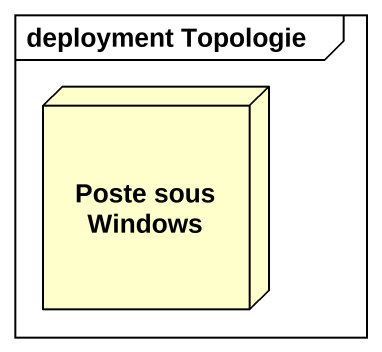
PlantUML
@startuml
mainframe deployment Topologie
node "Poste sous Windows" as Poste_sous_Windows
@enduml
